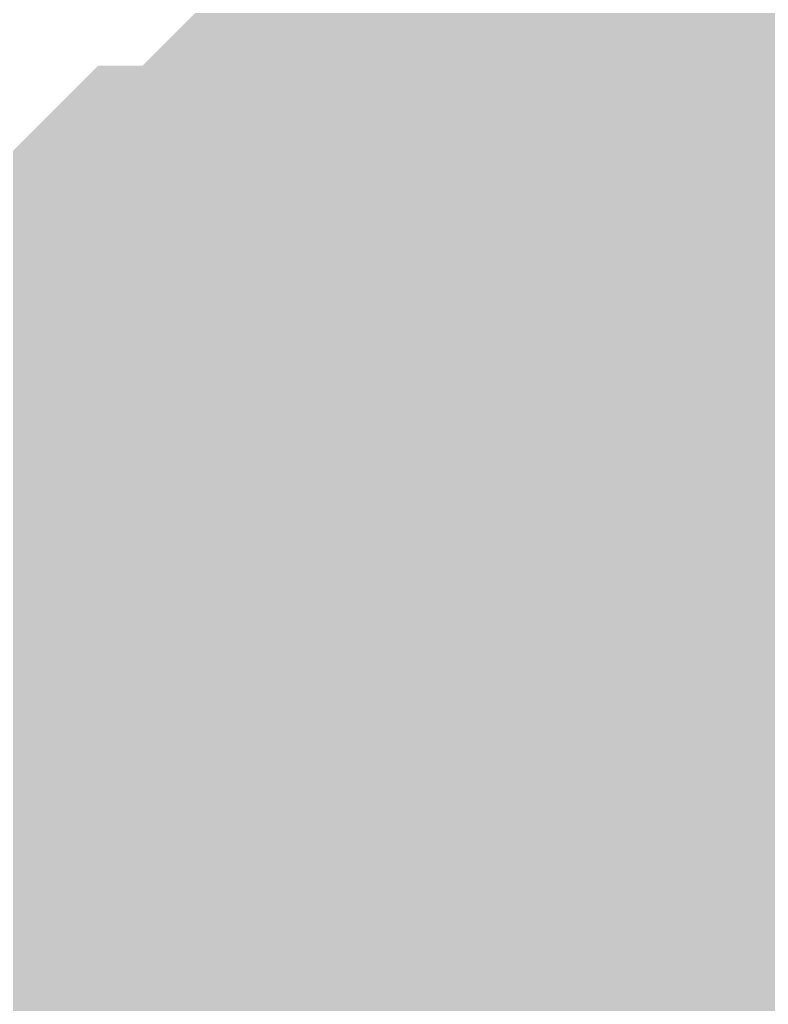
# Model space of a CAD drawing. Header units: inches. Extents: x 0 to 841, y 0 to 594.
# Drawn here: x 789.43 to 790.186, y 347.321 to 348.313 of the extents above; entities that cross this region are included whole.
import ezdxf

# ---------------------------------------------------------------- set-up
doc = ezdxf.new("R2010")
doc.units = ezdxf.units.IN
doc.layers.add('Sheet', color=255, linetype='Continuous')

msp = doc.modelspace()

# ---------------------------------------------------------------- linework, layer by layer
at = {"layer": 'Sheet'}
for points in [[(790.02077, 352.96824, 0.7493, 0.7493, 0), (790.02077, 347.4882, 0.7493, 0.7493, 0)], [(790.02077, 352.47414, 0.29972, 0.29972, 0), (790.02077, 347.4882, 0.29972, 0.29972, 0)], [(789.25721, 347.66788, 0.29972, 0.29972, 0), (789.30213, 347.7128, 0.29972, 0.29972, 0), (789.30213, 347.75771, 0.29972, 0.29972, 0), (789.30213, 347.75771, 0.29972, 0.29972, 0), (789.34704, 347.80263, 0.29972, 0.29972, 0), (789.34704, 347.84755, 0.29972, 0.29972, 0), (789.34704, 347.89247, 0.29972, 0.29972, 0), (789.39196, 347.89247, 0.29972, 0.29972, 0), (789.39196, 347.93739, 0.29972, 0.29972, 0), (789.43687, 347.98231, 0.29972, 0.29972, 0), (789.43687, 347.98231, 0.29972, 0.29972, 0), (789.48179, 348.02722, 0.29972, 0.29972, 0), (789.48179, 348.02722, 0.29972, 0.29972, 0), (789.5267, 348.07214, 0.29972, 0.29972, 0), (789.57162, 348.11706, 0.29972, 0.29972, 0), (789.57162, 348.11706, 0.29972, 0.29972, 0), (789.61653, 348.11706, 0.29972, 0.29972, 0), (789.66145, 348.16198, 0.29972, 0.29972, 0), (789.66145, 348.16198, 0.29972, 0.29972, 0), (789.70637, 348.2069, 0.29972, 0.29972, 0), (789.75128, 348.2069, 0.29972, 0.29972, 0), (789.7962, 348.2069, 0.29972, 0.29972, 0), (789.84111, 348.2069, 0.29972, 0.29972, 0), (789.84111, 348.25182, 0.29972, 0.29972, 0), (789.88603, 348.25182, 0.29972, 0.29972, 0), (789.93094, 348.25182, 0.29972, 0.29972, 0), (789.97586, 348.25182, 0.29972, 0.29972, 0), (790.02077, 348.25182, 0.29972, 0.29972, 0)], [(789.25721, 347.66788, 0.29972, 0.29972, 0), (789.30213, 347.7128, 0.29972, 0.29972, 0), (789.30213, 347.75771, 0.29972, 0.29972, 0), (789.30213, 347.75771, 0.29972, 0.29972, 0), (789.34704, 347.80263, 0.29972, 0.29972, 0), (789.34704, 347.84755, 0.29972, 0.29972, 0), (789.34704, 347.89247, 0.29972, 0.29972, 0), (789.39196, 347.89247, 0.29972, 0.29972, 0), (789.39196, 347.93739, 0.29972, 0.29972, 0), (789.43687, 347.98231, 0.29972, 0.29972, 0), (789.43687, 347.98231, 0.29972, 0.29972, 0), (789.48179, 348.02722, 0.29972, 0.29972, 0), (789.48179, 348.02722, 0.29972, 0.29972, 0), (789.5267, 348.07214, 0.29972, 0.29972, 0), (789.57162, 348.11706, 0.29972, 0.29972, 0), (789.57162, 348.11706, 0.29972, 0.29972, 0), (789.61653, 348.11706, 0.29972, 0.29972, 0), (789.66145, 348.16198, 0.29972, 0.29972, 0), (789.66145, 348.16198, 0.29972, 0.29972, 0), (789.70637, 348.2069, 0.29972, 0.29972, 0), (789.75128, 348.2069, 0.29972, 0.29972, 0), (789.7962, 348.2069, 0.29972, 0.29972, 0), (789.84111, 348.2069, 0.29972, 0.29972, 0), (789.84111, 348.25182, 0.29972, 0.29972, 0), (789.88603, 348.25182, 0.29972, 0.29972, 0), (789.93094, 348.25182, 0.29972, 0.29972, 0), (789.97586, 348.25182, 0.29972, 0.29972, 0), (790.02077, 348.25182, 0.29972, 0.29972, 0)], [(789.25721, 347.66788, 0.29972, 0.29972, 0), (789.30213, 347.7128, 0.29972, 0.29972, 0), (789.30213, 347.75771, 0.29972, 0.29972, 0), (789.30213, 347.75771, 0.29972, 0.29972, 0), (789.34704, 347.80263, 0.29972, 0.29972, 0), (789.34704, 347.84755, 0.29972, 0.29972, 0), (789.34704, 347.89247, 0.29972, 0.29972, 0), (789.39196, 347.89247, 0.29972, 0.29972, 0), (789.39196, 347.93739, 0.29972, 0.29972, 0), (789.43687, 347.98231, 0.29972, 0.29972, 0), (789.43687, 347.98231, 0.29972, 0.29972, 0), (789.48179, 348.02722, 0.29972, 0.29972, 0), (789.48179, 348.02722, 0.29972, 0.29972, 0), (789.5267, 348.07214, 0.29972, 0.29972, 0), (789.57162, 348.11706, 0.29972, 0.29972, 0), (789.57162, 348.11706, 0.29972, 0.29972, 0), (789.61653, 348.11706, 0.29972, 0.29972, 0), (789.66145, 348.16198, 0.29972, 0.29972, 0), (789.66145, 348.16198, 0.29972, 0.29972, 0), (789.70637, 348.2069, 0.29972, 0.29972, 0), (789.75128, 348.2069, 0.29972, 0.29972, 0), (789.7962, 348.2069, 0.29972, 0.29972, 0), (789.84111, 348.2069, 0.29972, 0.29972, 0), (789.84111, 348.25182, 0.29972, 0.29972, 0), (789.88603, 348.25182, 0.29972, 0.29972, 0), (789.93094, 348.25182, 0.29972, 0.29972, 0), (789.97586, 348.25182, 0.29972, 0.29972, 0), (790.02077, 348.25182, 0.29972, 0.29972, 0)], [(789.25721, 347.66788, 0.29972, 0.29972, 0), (789.30213, 347.7128, 0.29972, 0.29972, 0), (789.30213, 347.75771, 0.29972, 0.29972, 0), (789.30213, 347.75771, 0.29972, 0.29972, 0), (789.34704, 347.80263, 0.29972, 0.29972, 0), (789.34704, 347.84755, 0.29972, 0.29972, 0), (789.34704, 347.89247, 0.29972, 0.29972, 0), (789.39196, 347.89247, 0.29972, 0.29972, 0), (789.39196, 347.93739, 0.29972, 0.29972, 0), (789.43687, 347.98231, 0.29972, 0.29972, 0), (789.43687, 347.98231, 0.29972, 0.29972, 0), (789.48179, 348.02722, 0.29972, 0.29972, 0), (789.48179, 348.02722, 0.29972, 0.29972, 0), (789.5267, 348.07214, 0.29972, 0.29972, 0), (789.57162, 348.11706, 0.29972, 0.29972, 0), (789.57162, 348.11706, 0.29972, 0.29972, 0), (789.61653, 348.11706, 0.29972, 0.29972, 0), (789.66145, 348.16198, 0.29972, 0.29972, 0), (789.66145, 348.16198, 0.29972, 0.29972, 0), (789.70637, 348.2069, 0.29972, 0.29972, 0), (789.75128, 348.2069, 0.29972, 0.29972, 0), (789.7962, 348.2069, 0.29972, 0.29972, 0), (789.84111, 348.2069, 0.29972, 0.29972, 0), (789.84111, 348.25182, 0.29972, 0.29972, 0), (789.88603, 348.25182, 0.29972, 0.29972, 0), (789.93094, 348.25182, 0.29972, 0.29972, 0), (789.97586, 348.25182, 0.29972, 0.29972, 0), (790.02077, 348.25182, 0.29972, 0.29972, 0)], [(789.25721, 347.66788, 0.29972, 0.29972, 0), (789.30213, 347.7128, 0.29972, 0.29972, 0), (789.30213, 347.75771, 0.29972, 0.29972, 0), (789.30213, 347.75771, 0.29972, 0.29972, 0), (789.34704, 347.80263, 0.29972, 0.29972, 0), (789.34704, 347.84755, 0.29972, 0.29972, 0), (789.34704, 347.89247, 0.29972, 0.29972, 0), (789.39196, 347.89247, 0.29972, 0.29972, 0), (789.39196, 347.93739, 0.29972, 0.29972, 0), (789.43687, 347.98231, 0.29972, 0.29972, 0), (789.43687, 347.98231, 0.29972, 0.29972, 0), (789.48179, 348.02722, 0.29972, 0.29972, 0), (789.48179, 348.02722, 0.29972, 0.29972, 0), (789.5267, 348.07214, 0.29972, 0.29972, 0), (789.57162, 348.11706, 0.29972, 0.29972, 0), (789.57162, 348.11706, 0.29972, 0.29972, 0), (789.61653, 348.11706, 0.29972, 0.29972, 0), (789.66145, 348.16198, 0.29972, 0.29972, 0), (789.66145, 348.16198, 0.29972, 0.29972, 0), (789.70637, 348.2069, 0.29972, 0.29972, 0), (789.75128, 348.2069, 0.29972, 0.29972, 0), (789.7962, 348.2069, 0.29972, 0.29972, 0), (789.84111, 348.2069, 0.29972, 0.29972, 0), (789.84111, 348.25182, 0.29972, 0.29972, 0), (789.88603, 348.25182, 0.29972, 0.29972, 0), (789.93094, 348.25182, 0.29972, 0.29972, 0), (789.97586, 348.25182, 0.29972, 0.29972, 0), (790.02077, 348.25182, 0.29972, 0.29972, 0)], [(789.25721, 347.66788, 0.29972, 0.29972, 0), (789.30213, 347.7128, 0.29972, 0.29972, 0), (789.30213, 347.75771, 0.29972, 0.29972, 0), (789.30213, 347.75771, 0.29972, 0.29972, 0), (789.34704, 347.80263, 0.29972, 0.29972, 0), (789.34704, 347.84755, 0.29972, 0.29972, 0), (789.34704, 347.89247, 0.29972, 0.29972, 0), (789.39196, 347.89247, 0.29972, 0.29972, 0), (789.39196, 347.93739, 0.29972, 0.29972, 0), (789.43687, 347.98231, 0.29972, 0.29972, 0), (789.43687, 347.98231, 0.29972, 0.29972, 0), (789.48179, 348.02722, 0.29972, 0.29972, 0), (789.48179, 348.02722, 0.29972, 0.29972, 0), (789.5267, 348.07214, 0.29972, 0.29972, 0), (789.57162, 348.11706, 0.29972, 0.29972, 0), (789.57162, 348.11706, 0.29972, 0.29972, 0), (789.61653, 348.11706, 0.29972, 0.29972, 0), (789.66145, 348.16198, 0.29972, 0.29972, 0), (789.66145, 348.16198, 0.29972, 0.29972, 0), (789.70637, 348.2069, 0.29972, 0.29972, 0), (789.75128, 348.2069, 0.29972, 0.29972, 0), (789.7962, 348.2069, 0.29972, 0.29972, 0), (789.84111, 348.2069, 0.29972, 0.29972, 0), (789.84111, 348.25182, 0.29972, 0.29972, 0), (789.88603, 348.25182, 0.29972, 0.29972, 0), (789.93094, 348.25182, 0.29972, 0.29972, 0), (789.97586, 348.25182, 0.29972, 0.29972, 0), (790.02077, 348.25182, 0.29972, 0.29972, 0)], [(790.02077, 348.25182, 0.29972, 0.29972, 0), (790.02077, 348.25182, 0.29972, 0.29972, 0)], [(790.02077, 348.25182, 0.29972, 0.29972, 0), (790.06569, 348.25182, 0.29972, 0.29972, 0), (790.11061, 348.25182, 0.29972, 0.29972, 0), (790.11061, 348.25182, 0.29972, 0.29972, 0), (790.15552, 348.25182, 0.29972, 0.29972, 0), (790.20044, 348.2069, 0.29972, 0.29972, 0), (790.24535, 348.2069, 0.29972, 0.29972, 0), (790.29027, 348.2069, 0.29972, 0.29972, 0), (790.29027, 348.2069, 0.29972, 0.29972, 0), (790.33518, 348.16198, 0.29972, 0.29972, 0), (790.3801, 348.16198, 0.29972, 0.29972, 0)], [(790.02077, 348.25182, 0.29972, 0.29972, 0), (790.02077, 348.25182, 0.29972, 0.29972, 0)], [(790.02077, 348.25182, 0.29972, 0.29972, 0), (790.06569, 348.25182, 0.29972, 0.29972, 0), (790.11061, 348.25182, 0.29972, 0.29972, 0), (790.11061, 348.25182, 0.29972, 0.29972, 0), (790.15552, 348.25182, 0.29972, 0.29972, 0), (790.20044, 348.2069, 0.29972, 0.29972, 0), (790.24535, 348.2069, 0.29972, 0.29972, 0), (790.29027, 348.2069, 0.29972, 0.29972, 0), (790.29027, 348.2069, 0.29972, 0.29972, 0), (790.33518, 348.16198, 0.29972, 0.29972, 0), (790.3801, 348.16198, 0.29972, 0.29972, 0)], [(790.02077, 348.25182, 0.29972, 0.29972, 0), (790.02077, 348.25182, 0.29972, 0.29972, 0)], [(790.02077, 348.25182, 0.29972, 0.29972, 0), (790.06569, 348.25182, 0.29972, 0.29972, 0), (790.11061, 348.25182, 0.29972, 0.29972, 0), (790.11061, 348.25182, 0.29972, 0.29972, 0), (790.15552, 348.25182, 0.29972, 0.29972, 0), (790.20044, 348.2069, 0.29972, 0.29972, 0), (790.24535, 348.2069, 0.29972, 0.29972, 0), (790.29027, 348.2069, 0.29972, 0.29972, 0), (790.29027, 348.2069, 0.29972, 0.29972, 0), (790.33518, 348.16198, 0.29972, 0.29972, 0), (790.3801, 348.16198, 0.29972, 0.29972, 0)], [(790.02077, 348.25182, 0.29972, 0.29972, 0), (790.02077, 348.25182, 0.29972, 0.29972, 0)], [(790.02077, 348.25182, 0.29972, 0.29972, 0), (790.06569, 348.25182, 0.29972, 0.29972, 0), (790.11061, 348.25182, 0.29972, 0.29972, 0), (790.11061, 348.25182, 0.29972, 0.29972, 0), (790.15552, 348.25182, 0.29972, 0.29972, 0), (790.20044, 348.2069, 0.29972, 0.29972, 0), (790.24535, 348.2069, 0.29972, 0.29972, 0), (790.29027, 348.2069, 0.29972, 0.29972, 0), (790.29027, 348.2069, 0.29972, 0.29972, 0), (790.33518, 348.16198, 0.29972, 0.29972, 0), (790.3801, 348.16198, 0.29972, 0.29972, 0)], [(790.02077, 348.25182, 0.29972, 0.29972, 0), (790.02077, 348.25182, 0.29972, 0.29972, 0)], [(790.02077, 348.25182, 0.29972, 0.29972, 0), (790.06569, 348.25182, 0.29972, 0.29972, 0), (790.11061, 348.25182, 0.29972, 0.29972, 0), (790.11061, 348.25182, 0.29972, 0.29972, 0), (790.15552, 348.25182, 0.29972, 0.29972, 0), (790.20044, 348.2069, 0.29972, 0.29972, 0), (790.24535, 348.2069, 0.29972, 0.29972, 0), (790.29027, 348.2069, 0.29972, 0.29972, 0), (790.29027, 348.2069, 0.29972, 0.29972, 0), (790.33518, 348.16198, 0.29972, 0.29972, 0), (790.3801, 348.16198, 0.29972, 0.29972, 0)], [(790.02077, 348.25182, 0.29972, 0.29972, 0), (790.02077, 348.25182, 0.29972, 0.29972, 0)], [(790.02077, 348.25182, 0.29972, 0.29972, 0), (790.06569, 348.25182, 0.29972, 0.29972, 0), (790.11061, 348.25182, 0.29972, 0.29972, 0), (790.11061, 348.25182, 0.29972, 0.29972, 0), (790.15552, 348.25182, 0.29972, 0.29972, 0), (790.20044, 348.2069, 0.29972, 0.29972, 0), (790.24535, 348.2069, 0.29972, 0.29972, 0), (790.29027, 348.2069, 0.29972, 0.29972, 0), (790.29027, 348.2069, 0.29972, 0.29972, 0), (790.33518, 348.16198, 0.29972, 0.29972, 0), (790.3801, 348.16198, 0.29972, 0.29972, 0)], [(789.34704, 347.89247, 0.09906, 0.09906, 0), (789.39196, 347.89247, 0.09906, 0.09906, 0), (789.39196, 347.93739, 0.09906, 0.09906, 0), (789.43687, 347.98231, 0.09906, 0.09906, 0), (789.43687, 347.98231, 0.09906, 0.09906, 0), (789.48179, 348.02722, 0.09906, 0.09906, 0), (789.48179, 348.02722, 0.09906, 0.09906, 0), (789.5267, 348.07214, 0.09906, 0.09906, 0), (789.57162, 348.11706, 0.09906, 0.09906, 0), (789.57162, 348.11706, 0.09906, 0.09906, 0), (789.61653, 348.11706, 0.09906, 0.09906, 0), (789.66145, 348.16198, 0.09906, 0.09906, 0), (789.66145, 348.16198, 0.09906, 0.09906, 0), (789.70637, 348.2069, 0.09906, 0.09906, 0), (789.75128, 348.2069, 0.09906, 0.09906, 0), (789.7962, 348.2069, 0.09906, 0.09906, 0), (789.84111, 348.2069, 0.09906, 0.09906, 0), (789.84111, 348.25182, 0.09906, 0.09906, 0), (789.88603, 348.25182, 0.09906, 0.09906, 0), (789.93094, 348.25182, 0.09906, 0.09906, 0), (789.97586, 348.25182, 0.09906, 0.09906, 0), (790.02077, 348.25182, 0.09906, 0.09906, 0)], [(789.34704, 347.89247, 0.09906, 0.09906, 0), (789.39196, 347.89247, 0.09906, 0.09906, 0), (789.39196, 347.93739, 0.09906, 0.09906, 0), (789.43687, 347.98231, 0.09906, 0.09906, 0), (789.43687, 347.98231, 0.09906, 0.09906, 0), (789.48179, 348.02722, 0.09906, 0.09906, 0), (789.48179, 348.02722, 0.09906, 0.09906, 0), (789.5267, 348.07214, 0.09906, 0.09906, 0), (789.57162, 348.11706, 0.09906, 0.09906, 0), (789.57162, 348.11706, 0.09906, 0.09906, 0), (789.61653, 348.11706, 0.09906, 0.09906, 0), (789.66145, 348.16198, 0.09906, 0.09906, 0), (789.66145, 348.16198, 0.09906, 0.09906, 0), (789.70637, 348.2069, 0.09906, 0.09906, 0), (789.75128, 348.2069, 0.09906, 0.09906, 0), (789.7962, 348.2069, 0.09906, 0.09906, 0), (789.84111, 348.2069, 0.09906, 0.09906, 0), (789.84111, 348.25182, 0.09906, 0.09906, 0), (789.88603, 348.25182, 0.09906, 0.09906, 0), (789.93094, 348.25182, 0.09906, 0.09906, 0), (789.97586, 348.25182, 0.09906, 0.09906, 0), (790.02077, 348.25182, 0.09906, 0.09906, 0)], [(789.34704, 347.89247, 0.09906, 0.09906, 0), (789.39196, 347.89247, 0.09906, 0.09906, 0), (789.39196, 347.93739, 0.09906, 0.09906, 0), (789.43687, 347.98231, 0.09906, 0.09906, 0), (789.43687, 347.98231, 0.09906, 0.09906, 0), (789.48179, 348.02722, 0.09906, 0.09906, 0), (789.48179, 348.02722, 0.09906, 0.09906, 0), (789.5267, 348.07214, 0.09906, 0.09906, 0), (789.57162, 348.11706, 0.09906, 0.09906, 0), (789.57162, 348.11706, 0.09906, 0.09906, 0), (789.61653, 348.11706, 0.09906, 0.09906, 0), (789.66145, 348.16198, 0.09906, 0.09906, 0), (789.66145, 348.16198, 0.09906, 0.09906, 0), (789.70637, 348.2069, 0.09906, 0.09906, 0), (789.75128, 348.2069, 0.09906, 0.09906, 0), (789.7962, 348.2069, 0.09906, 0.09906, 0), (789.84111, 348.2069, 0.09906, 0.09906, 0), (789.84111, 348.25182, 0.09906, 0.09906, 0), (789.88603, 348.25182, 0.09906, 0.09906, 0), (789.93094, 348.25182, 0.09906, 0.09906, 0), (789.97586, 348.25182, 0.09906, 0.09906, 0), (790.02077, 348.25182, 0.09906, 0.09906, 0)], [(789.34704, 347.89247, 0.09906, 0.09906, 0), (789.39196, 347.89247, 0.09906, 0.09906, 0), (789.39196, 347.93739, 0.09906, 0.09906, 0), (789.43687, 347.98231, 0.09906, 0.09906, 0), (789.43687, 347.98231, 0.09906, 0.09906, 0), (789.48179, 348.02722, 0.09906, 0.09906, 0), (789.48179, 348.02722, 0.09906, 0.09906, 0), (789.5267, 348.07214, 0.09906, 0.09906, 0), (789.57162, 348.11706, 0.09906, 0.09906, 0), (789.57162, 348.11706, 0.09906, 0.09906, 0), (789.61653, 348.11706, 0.09906, 0.09906, 0), (789.66145, 348.16198, 0.09906, 0.09906, 0), (789.66145, 348.16198, 0.09906, 0.09906, 0), (789.70637, 348.2069, 0.09906, 0.09906, 0), (789.75128, 348.2069, 0.09906, 0.09906, 0), (789.7962, 348.2069, 0.09906, 0.09906, 0), (789.84111, 348.2069, 0.09906, 0.09906, 0), (789.84111, 348.25182, 0.09906, 0.09906, 0), (789.88603, 348.25182, 0.09906, 0.09906, 0), (789.93094, 348.25182, 0.09906, 0.09906, 0), (789.97586, 348.25182, 0.09906, 0.09906, 0), (790.02077, 348.25182, 0.09906, 0.09906, 0)], [(789.34704, 347.89247, 0.09906, 0.09906, 0), (789.39196, 347.89247, 0.09906, 0.09906, 0), (789.39196, 347.93739, 0.09906, 0.09906, 0), (789.43687, 347.98231, 0.09906, 0.09906, 0), (789.43687, 347.98231, 0.09906, 0.09906, 0), (789.48179, 348.02722, 0.09906, 0.09906, 0), (789.48179, 348.02722, 0.09906, 0.09906, 0), (789.5267, 348.07214, 0.09906, 0.09906, 0), (789.57162, 348.11706, 0.09906, 0.09906, 0), (789.57162, 348.11706, 0.09906, 0.09906, 0), (789.61653, 348.11706, 0.09906, 0.09906, 0), (789.66145, 348.16198, 0.09906, 0.09906, 0), (789.66145, 348.16198, 0.09906, 0.09906, 0), (789.70637, 348.2069, 0.09906, 0.09906, 0), (789.75128, 348.2069, 0.09906, 0.09906, 0), (789.7962, 348.2069, 0.09906, 0.09906, 0), (789.84111, 348.2069, 0.09906, 0.09906, 0), (789.84111, 348.25182, 0.09906, 0.09906, 0), (789.88603, 348.25182, 0.09906, 0.09906, 0), (789.93094, 348.25182, 0.09906, 0.09906, 0), (789.97586, 348.25182, 0.09906, 0.09906, 0), (790.02077, 348.25182, 0.09906, 0.09906, 0)], [(789.34704, 347.89247, 0.09906, 0.09906, 0), (789.39196, 347.89247, 0.09906, 0.09906, 0), (789.39196, 347.93739, 0.09906, 0.09906, 0), (789.43687, 347.98231, 0.09906, 0.09906, 0), (789.43687, 347.98231, 0.09906, 0.09906, 0), (789.48179, 348.02722, 0.09906, 0.09906, 0), (789.48179, 348.02722, 0.09906, 0.09906, 0), (789.5267, 348.07214, 0.09906, 0.09906, 0), (789.57162, 348.11706, 0.09906, 0.09906, 0), (789.57162, 348.11706, 0.09906, 0.09906, 0), (789.61653, 348.11706, 0.09906, 0.09906, 0), (789.66145, 348.16198, 0.09906, 0.09906, 0), (789.66145, 348.16198, 0.09906, 0.09906, 0), (789.70637, 348.2069, 0.09906, 0.09906, 0), (789.75128, 348.2069, 0.09906, 0.09906, 0), (789.7962, 348.2069, 0.09906, 0.09906, 0), (789.84111, 348.2069, 0.09906, 0.09906, 0), (789.84111, 348.25182, 0.09906, 0.09906, 0), (789.88603, 348.25182, 0.09906, 0.09906, 0), (789.93094, 348.25182, 0.09906, 0.09906, 0), (789.97586, 348.25182, 0.09906, 0.09906, 0), (790.02077, 348.25182, 0.09906, 0.09906, 0)], [(790.02077, 348.25182, 0.09906, 0.09906, 0), (790.02077, 348.25182, 0.09906, 0.09906, 0)], [(790.02077, 348.25182, 0.09906, 0.09906, 0), (790.06569, 348.25182, 0.09906, 0.09906, 0), (790.11061, 348.25182, 0.09906, 0.09906, 0), (790.11061, 348.25182, 0.09906, 0.09906, 0), (790.15552, 348.25182, 0.09906, 0.09906, 0), (790.20044, 348.2069, 0.09906, 0.09906, 0), (790.24535, 348.2069, 0.09906, 0.09906, 0)], [(790.02077, 348.25182, 0.09906, 0.09906, 0), (790.02077, 348.25182, 0.09906, 0.09906, 0)], [(790.02077, 348.25182, 0.09906, 0.09906, 0), (790.06569, 348.25182, 0.09906, 0.09906, 0), (790.11061, 348.25182, 0.09906, 0.09906, 0), (790.11061, 348.25182, 0.09906, 0.09906, 0), (790.15552, 348.25182, 0.09906, 0.09906, 0), (790.20044, 348.2069, 0.09906, 0.09906, 0), (790.24535, 348.2069, 0.09906, 0.09906, 0)], [(790.02077, 348.25182, 0.09906, 0.09906, 0), (790.02077, 348.25182, 0.09906, 0.09906, 0)], [(790.02077, 348.25182, 0.09906, 0.09906, 0), (790.06569, 348.25182, 0.09906, 0.09906, 0), (790.11061, 348.25182, 0.09906, 0.09906, 0), (790.11061, 348.25182, 0.09906, 0.09906, 0), (790.15552, 348.25182, 0.09906, 0.09906, 0), (790.20044, 348.2069, 0.09906, 0.09906, 0), (790.24535, 348.2069, 0.09906, 0.09906, 0)], [(790.02077, 348.25182, 0.09906, 0.09906, 0), (790.02077, 348.25182, 0.09906, 0.09906, 0)], [(790.02077, 348.25182, 0.09906, 0.09906, 0), (790.06569, 348.25182, 0.09906, 0.09906, 0), (790.11061, 348.25182, 0.09906, 0.09906, 0), (790.11061, 348.25182, 0.09906, 0.09906, 0), (790.15552, 348.25182, 0.09906, 0.09906, 0), (790.20044, 348.2069, 0.09906, 0.09906, 0), (790.24535, 348.2069, 0.09906, 0.09906, 0)], [(790.02077, 348.25182, 0.09906, 0.09906, 0), (790.02077, 348.25182, 0.09906, 0.09906, 0)], [(790.02077, 348.25182, 0.09906, 0.09906, 0), (790.06569, 348.25182, 0.09906, 0.09906, 0), (790.11061, 348.25182, 0.09906, 0.09906, 0), (790.11061, 348.25182, 0.09906, 0.09906, 0), (790.15552, 348.25182, 0.09906, 0.09906, 0), (790.20044, 348.2069, 0.09906, 0.09906, 0), (790.24535, 348.2069, 0.09906, 0.09906, 0)], [(790.02077, 348.25182, 0.09906, 0.09906, 0), (790.02077, 348.25182, 0.09906, 0.09906, 0)], [(790.02077, 348.25182, 0.09906, 0.09906, 0), (790.06569, 348.25182, 0.09906, 0.09906, 0), (790.11061, 348.25182, 0.09906, 0.09906, 0), (790.11061, 348.25182, 0.09906, 0.09906, 0), (790.15552, 348.25182, 0.09906, 0.09906, 0), (790.20044, 348.2069, 0.09906, 0.09906, 0), (790.24535, 348.2069, 0.09906, 0.09906, 0)], [(789.48179, 347.4882, 0.29972, 0.29972, 0), (789.48179, 347.53312, 0.29972, 0.29972, 0), (789.48179, 347.53312, 0.29972, 0.29972, 0), (789.48179, 347.57804, 0.29972, 0.29972, 0), (789.48179, 347.57804, 0.29972, 0.29972, 0), (789.48179, 347.62296, 0.29972, 0.29972, 0), (789.5267, 347.62296, 0.29972, 0.29972, 0), (789.5267, 347.66788, 0.29972, 0.29972, 0), (789.5267, 347.66788, 0.29972, 0.29972, 0), (789.5267, 347.7128, 0.29972, 0.29972, 0), (789.5267, 347.7128, 0.29972, 0.29972, 0), (789.57162, 347.75771, 0.29972, 0.29972, 0), (789.57162, 347.75771, 0.29972, 0.29972, 0), (789.57162, 347.80263, 0.29972, 0.29972, 0), (789.61653, 347.80263, 0.29972, 0.29972, 0), (789.61653, 347.80263, 0.29972, 0.29972, 0), (789.61653, 347.84755, 0.29972, 0.29972, 0), (789.66145, 347.84755, 0.29972, 0.29972, 0), (789.66145, 347.84755, 0.29972, 0.29972, 0), (789.70637, 347.89247, 0.29972, 0.29972, 0), (789.70637, 347.89247, 0.29972, 0.29972, 0), (789.75128, 347.89247, 0.29972, 0.29972, 0), (789.75128, 347.93739, 0.29972, 0.29972, 0), (789.7962, 347.93739, 0.29972, 0.29972, 0), (789.7962, 347.93739, 0.29972, 0.29972, 0), (789.84111, 347.93739, 0.29972, 0.29972, 0), (789.84111, 347.93739, 0.29972, 0.29972, 0), (789.88603, 347.98231, 0.29972, 0.29972, 0), (789.88603, 347.98231, 0.29972, 0.29972, 0), (789.93094, 347.98231, 0.29972, 0.29972, 0), (789.97586, 347.98231, 0.29972, 0.29972, 0), (789.97586, 347.98231, 0.29972, 0.29972, 0), (790.02077, 347.98231, 0.29972, 0.29972, 0)], [(789.48179, 347.4882, 0.29972, 0.29972, 0), (789.48179, 347.53312, 0.29972, 0.29972, 0), (789.48179, 347.53312, 0.29972, 0.29972, 0), (789.48179, 347.57804, 0.29972, 0.29972, 0), (789.48179, 347.57804, 0.29972, 0.29972, 0), (789.48179, 347.62296, 0.29972, 0.29972, 0), (789.5267, 347.62296, 0.29972, 0.29972, 0), (789.5267, 347.66788, 0.29972, 0.29972, 0), (789.5267, 347.66788, 0.29972, 0.29972, 0), (789.5267, 347.7128, 0.29972, 0.29972, 0), (789.5267, 347.7128, 0.29972, 0.29972, 0), (789.57162, 347.75771, 0.29972, 0.29972, 0), (789.57162, 347.75771, 0.29972, 0.29972, 0), (789.57162, 347.80263, 0.29972, 0.29972, 0), (789.61653, 347.80263, 0.29972, 0.29972, 0), (789.61653, 347.80263, 0.29972, 0.29972, 0), (789.61653, 347.84755, 0.29972, 0.29972, 0), (789.66145, 347.84755, 0.29972, 0.29972, 0), (789.66145, 347.84755, 0.29972, 0.29972, 0), (789.70637, 347.89247, 0.29972, 0.29972, 0), (789.70637, 347.89247, 0.29972, 0.29972, 0), (789.75128, 347.89247, 0.29972, 0.29972, 0), (789.75128, 347.93739, 0.29972, 0.29972, 0), (789.7962, 347.93739, 0.29972, 0.29972, 0), (789.7962, 347.93739, 0.29972, 0.29972, 0), (789.84111, 347.93739, 0.29972, 0.29972, 0), (789.84111, 347.93739, 0.29972, 0.29972, 0), (789.88603, 347.98231, 0.29972, 0.29972, 0), (789.88603, 347.98231, 0.29972, 0.29972, 0), (789.93094, 347.98231, 0.29972, 0.29972, 0), (789.97586, 347.98231, 0.29972, 0.29972, 0), (789.97586, 347.98231, 0.29972, 0.29972, 0), (790.02077, 347.98231, 0.29972, 0.29972, 0)], [(789.48179, 347.4882, 0.29972, 0.29972, 0), (789.48179, 347.53312, 0.29972, 0.29972, 0), (789.48179, 347.53312, 0.29972, 0.29972, 0), (789.48179, 347.57804, 0.29972, 0.29972, 0), (789.48179, 347.57804, 0.29972, 0.29972, 0), (789.48179, 347.62296, 0.29972, 0.29972, 0), (789.5267, 347.62296, 0.29972, 0.29972, 0), (789.5267, 347.66788, 0.29972, 0.29972, 0), (789.5267, 347.66788, 0.29972, 0.29972, 0), (789.5267, 347.7128, 0.29972, 0.29972, 0), (789.5267, 347.7128, 0.29972, 0.29972, 0), (789.57162, 347.75771, 0.29972, 0.29972, 0), (789.57162, 347.75771, 0.29972, 0.29972, 0), (789.57162, 347.80263, 0.29972, 0.29972, 0), (789.61653, 347.80263, 0.29972, 0.29972, 0), (789.61653, 347.80263, 0.29972, 0.29972, 0), (789.61653, 347.84755, 0.29972, 0.29972, 0), (789.66145, 347.84755, 0.29972, 0.29972, 0), (789.66145, 347.84755, 0.29972, 0.29972, 0), (789.70637, 347.89247, 0.29972, 0.29972, 0), (789.70637, 347.89247, 0.29972, 0.29972, 0), (789.75128, 347.89247, 0.29972, 0.29972, 0), (789.75128, 347.93739, 0.29972, 0.29972, 0), (789.7962, 347.93739, 0.29972, 0.29972, 0), (789.7962, 347.93739, 0.29972, 0.29972, 0), (789.84111, 347.93739, 0.29972, 0.29972, 0), (789.84111, 347.93739, 0.29972, 0.29972, 0), (789.88603, 347.98231, 0.29972, 0.29972, 0), (789.88603, 347.98231, 0.29972, 0.29972, 0), (789.93094, 347.98231, 0.29972, 0.29972, 0), (789.97586, 347.98231, 0.29972, 0.29972, 0), (789.97586, 347.98231, 0.29972, 0.29972, 0), (790.02077, 347.98231, 0.29972, 0.29972, 0)], [(789.48179, 347.4882, 0.29972, 0.29972, 0), (789.48179, 347.53312, 0.29972, 0.29972, 0), (789.48179, 347.53312, 0.29972, 0.29972, 0), (789.48179, 347.57804, 0.29972, 0.29972, 0), (789.48179, 347.57804, 0.29972, 0.29972, 0), (789.48179, 347.62296, 0.29972, 0.29972, 0), (789.5267, 347.62296, 0.29972, 0.29972, 0), (789.5267, 347.66788, 0.29972, 0.29972, 0), (789.5267, 347.66788, 0.29972, 0.29972, 0), (789.5267, 347.7128, 0.29972, 0.29972, 0), (789.5267, 347.7128, 0.29972, 0.29972, 0), (789.57162, 347.75771, 0.29972, 0.29972, 0), (789.57162, 347.75771, 0.29972, 0.29972, 0), (789.57162, 347.80263, 0.29972, 0.29972, 0), (789.61653, 347.80263, 0.29972, 0.29972, 0), (789.61653, 347.80263, 0.29972, 0.29972, 0), (789.61653, 347.84755, 0.29972, 0.29972, 0), (789.66145, 347.84755, 0.29972, 0.29972, 0), (789.66145, 347.84755, 0.29972, 0.29972, 0), (789.70637, 347.89247, 0.29972, 0.29972, 0), (789.70637, 347.89247, 0.29972, 0.29972, 0), (789.75128, 347.89247, 0.29972, 0.29972, 0), (789.75128, 347.93739, 0.29972, 0.29972, 0), (789.7962, 347.93739, 0.29972, 0.29972, 0), (789.7962, 347.93739, 0.29972, 0.29972, 0), (789.84111, 347.93739, 0.29972, 0.29972, 0), (789.84111, 347.93739, 0.29972, 0.29972, 0), (789.88603, 347.98231, 0.29972, 0.29972, 0), (789.88603, 347.98231, 0.29972, 0.29972, 0), (789.93094, 347.98231, 0.29972, 0.29972, 0), (789.97586, 347.98231, 0.29972, 0.29972, 0), (789.97586, 347.98231, 0.29972, 0.29972, 0), (790.02077, 347.98231, 0.29972, 0.29972, 0)], [(790.02077, 347.98231, 0.29972, 0.29972, 0), (790.02077, 347.98231, 0.29972, 0.29972, 0)], [(790.02077, 347.98231, 0.29972, 0.29972, 0), (790.06569, 347.98231, 0.29972, 0.29972, 0), (790.06569, 347.98231, 0.29972, 0.29972, 0), (790.11061, 347.98231, 0.29972, 0.29972, 0), (790.11061, 347.98231, 0.29972, 0.29972, 0), (790.15552, 347.98231, 0.29972, 0.29972, 0), (790.15552, 347.93739, 0.29972, 0.29972, 0), (790.20044, 347.93739, 0.29972, 0.29972, 0), (790.20044, 347.93739, 0.29972, 0.29972, 0), (790.24535, 347.93739, 0.29972, 0.29972, 0), (790.24535, 347.93739, 0.29972, 0.29972, 0), (790.29027, 347.89247, 0.29972, 0.29972, 0), (790.29027, 347.89247, 0.29972, 0.29972, 0), (790.33518, 347.89247, 0.29972, 0.29972, 0), (790.33518, 347.84755, 0.29972, 0.29972, 0), (790.33518, 347.84755, 0.29972, 0.29972, 0), (790.3801, 347.84755, 0.29972, 0.29972, 0)], [(790.02077, 347.98231, 0.29972, 0.29972, 0), (790.02077, 347.98231, 0.29972, 0.29972, 0)], [(790.02077, 347.98231, 0.29972, 0.29972, 0), (790.06569, 347.98231, 0.29972, 0.29972, 0), (790.06569, 347.98231, 0.29972, 0.29972, 0), (790.11061, 347.98231, 0.29972, 0.29972, 0), (790.11061, 347.98231, 0.29972, 0.29972, 0), (790.15552, 347.98231, 0.29972, 0.29972, 0), (790.15552, 347.93739, 0.29972, 0.29972, 0), (790.20044, 347.93739, 0.29972, 0.29972, 0), (790.20044, 347.93739, 0.29972, 0.29972, 0), (790.24535, 347.93739, 0.29972, 0.29972, 0), (790.24535, 347.93739, 0.29972, 0.29972, 0), (790.29027, 347.89247, 0.29972, 0.29972, 0), (790.29027, 347.89247, 0.29972, 0.29972, 0), (790.33518, 347.89247, 0.29972, 0.29972, 0), (790.33518, 347.84755, 0.29972, 0.29972, 0), (790.33518, 347.84755, 0.29972, 0.29972, 0), (790.3801, 347.84755, 0.29972, 0.29972, 0)], [(790.02077, 347.98231, 0.29972, 0.29972, 0), (790.02077, 347.98231, 0.29972, 0.29972, 0)], [(790.02077, 347.98231, 0.29972, 0.29972, 0), (790.06569, 347.98231, 0.29972, 0.29972, 0), (790.06569, 347.98231, 0.29972, 0.29972, 0), (790.11061, 347.98231, 0.29972, 0.29972, 0), (790.11061, 347.98231, 0.29972, 0.29972, 0), (790.15552, 347.98231, 0.29972, 0.29972, 0), (790.15552, 347.93739, 0.29972, 0.29972, 0), (790.20044, 347.93739, 0.29972, 0.29972, 0), (790.20044, 347.93739, 0.29972, 0.29972, 0), (790.24535, 347.93739, 0.29972, 0.29972, 0), (790.24535, 347.93739, 0.29972, 0.29972, 0), (790.29027, 347.89247, 0.29972, 0.29972, 0), (790.29027, 347.89247, 0.29972, 0.29972, 0), (790.33518, 347.89247, 0.29972, 0.29972, 0), (790.33518, 347.84755, 0.29972, 0.29972, 0), (790.33518, 347.84755, 0.29972, 0.29972, 0), (790.3801, 347.84755, 0.29972, 0.29972, 0)], [(790.02077, 347.98231, 0.29972, 0.29972, 0), (790.02077, 347.98231, 0.29972, 0.29972, 0)], [(790.02077, 347.98231, 0.29972, 0.29972, 0), (790.06569, 347.98231, 0.29972, 0.29972, 0), (790.06569, 347.98231, 0.29972, 0.29972, 0), (790.11061, 347.98231, 0.29972, 0.29972, 0), (790.11061, 347.98231, 0.29972, 0.29972, 0), (790.15552, 347.98231, 0.29972, 0.29972, 0), (790.15552, 347.93739, 0.29972, 0.29972, 0), (790.20044, 347.93739, 0.29972, 0.29972, 0), (790.20044, 347.93739, 0.29972, 0.29972, 0), (790.24535, 347.93739, 0.29972, 0.29972, 0), (790.24535, 347.93739, 0.29972, 0.29972, 0), (790.29027, 347.89247, 0.29972, 0.29972, 0), (790.29027, 347.89247, 0.29972, 0.29972, 0), (790.33518, 347.89247, 0.29972, 0.29972, 0), (790.33518, 347.84755, 0.29972, 0.29972, 0), (790.33518, 347.84755, 0.29972, 0.29972, 0), (790.3801, 347.84755, 0.29972, 0.29972, 0)], [(789.48179, 347.4882, 0.09906, 0.09906, 0), (789.48179, 347.53312, 0.09906, 0.09906, 0), (789.48179, 347.53312, 0.09906, 0.09906, 0), (789.48179, 347.57804, 0.09906, 0.09906, 0), (789.48179, 347.57804, 0.09906, 0.09906, 0), (789.48179, 347.62296, 0.09906, 0.09906, 0), (789.5267, 347.62296, 0.09906, 0.09906, 0), (789.5267, 347.66788, 0.09906, 0.09906, 0), (789.5267, 347.66788, 0.09906, 0.09906, 0), (789.5267, 347.7128, 0.09906, 0.09906, 0), (789.5267, 347.7128, 0.09906, 0.09906, 0), (789.57162, 347.75771, 0.09906, 0.09906, 0), (789.57162, 347.75771, 0.09906, 0.09906, 0), (789.57162, 347.80263, 0.09906, 0.09906, 0), (789.61653, 347.80263, 0.09906, 0.09906, 0), (789.61653, 347.80263, 0.09906, 0.09906, 0), (789.61653, 347.84755, 0.09906, 0.09906, 0), (789.66145, 347.84755, 0.09906, 0.09906, 0), (789.66145, 347.84755, 0.09906, 0.09906, 0), (789.70637, 347.89247, 0.09906, 0.09906, 0), (789.70637, 347.89247, 0.09906, 0.09906, 0), (789.75128, 347.89247, 0.09906, 0.09906, 0), (789.75128, 347.93739, 0.09906, 0.09906, 0), (789.7962, 347.93739, 0.09906, 0.09906, 0), (789.7962, 347.93739, 0.09906, 0.09906, 0), (789.84111, 347.93739, 0.09906, 0.09906, 0), (789.84111, 347.93739, 0.09906, 0.09906, 0), (789.88603, 347.98231, 0.09906, 0.09906, 0), (789.88603, 347.98231, 0.09906, 0.09906, 0), (789.93094, 347.98231, 0.09906, 0.09906, 0), (789.97586, 347.98231, 0.09906, 0.09906, 0), (789.97586, 347.98231, 0.09906, 0.09906, 0), (790.02077, 347.98231, 0.09906, 0.09906, 0)], [(789.48179, 347.4882, 0.09906, 0.09906, 0), (789.48179, 347.53312, 0.09906, 0.09906, 0), (789.48179, 347.53312, 0.09906, 0.09906, 0), (789.48179, 347.57804, 0.09906, 0.09906, 0), (789.48179, 347.57804, 0.09906, 0.09906, 0), (789.48179, 347.62296, 0.09906, 0.09906, 0), (789.5267, 347.62296, 0.09906, 0.09906, 0), (789.5267, 347.66788, 0.09906, 0.09906, 0), (789.5267, 347.66788, 0.09906, 0.09906, 0), (789.5267, 347.7128, 0.09906, 0.09906, 0), (789.5267, 347.7128, 0.09906, 0.09906, 0), (789.57162, 347.75771, 0.09906, 0.09906, 0), (789.57162, 347.75771, 0.09906, 0.09906, 0), (789.57162, 347.80263, 0.09906, 0.09906, 0), (789.61653, 347.80263, 0.09906, 0.09906, 0), (789.61653, 347.80263, 0.09906, 0.09906, 0), (789.61653, 347.84755, 0.09906, 0.09906, 0), (789.66145, 347.84755, 0.09906, 0.09906, 0), (789.66145, 347.84755, 0.09906, 0.09906, 0), (789.70637, 347.89247, 0.09906, 0.09906, 0), (789.70637, 347.89247, 0.09906, 0.09906, 0), (789.75128, 347.89247, 0.09906, 0.09906, 0), (789.75128, 347.93739, 0.09906, 0.09906, 0), (789.7962, 347.93739, 0.09906, 0.09906, 0), (789.7962, 347.93739, 0.09906, 0.09906, 0), (789.84111, 347.93739, 0.09906, 0.09906, 0), (789.84111, 347.93739, 0.09906, 0.09906, 0), (789.88603, 347.98231, 0.09906, 0.09906, 0), (789.88603, 347.98231, 0.09906, 0.09906, 0), (789.93094, 347.98231, 0.09906, 0.09906, 0), (789.97586, 347.98231, 0.09906, 0.09906, 0), (789.97586, 347.98231, 0.09906, 0.09906, 0), (790.02077, 347.98231, 0.09906, 0.09906, 0)], [(789.48179, 347.4882, 0.09906, 0.09906, 0), (789.48179, 347.53312, 0.09906, 0.09906, 0), (789.48179, 347.53312, 0.09906, 0.09906, 0), (789.48179, 347.57804, 0.09906, 0.09906, 0), (789.48179, 347.57804, 0.09906, 0.09906, 0), (789.48179, 347.62296, 0.09906, 0.09906, 0), (789.5267, 347.62296, 0.09906, 0.09906, 0), (789.5267, 347.66788, 0.09906, 0.09906, 0), (789.5267, 347.66788, 0.09906, 0.09906, 0), (789.5267, 347.7128, 0.09906, 0.09906, 0), (789.5267, 347.7128, 0.09906, 0.09906, 0), (789.57162, 347.75771, 0.09906, 0.09906, 0), (789.57162, 347.75771, 0.09906, 0.09906, 0), (789.57162, 347.80263, 0.09906, 0.09906, 0), (789.61653, 347.80263, 0.09906, 0.09906, 0), (789.61653, 347.80263, 0.09906, 0.09906, 0), (789.61653, 347.84755, 0.09906, 0.09906, 0), (789.66145, 347.84755, 0.09906, 0.09906, 0), (789.66145, 347.84755, 0.09906, 0.09906, 0), (789.70637, 347.89247, 0.09906, 0.09906, 0), (789.70637, 347.89247, 0.09906, 0.09906, 0), (789.75128, 347.89247, 0.09906, 0.09906, 0), (789.75128, 347.93739, 0.09906, 0.09906, 0), (789.7962, 347.93739, 0.09906, 0.09906, 0), (789.7962, 347.93739, 0.09906, 0.09906, 0), (789.84111, 347.93739, 0.09906, 0.09906, 0), (789.84111, 347.93739, 0.09906, 0.09906, 0), (789.88603, 347.98231, 0.09906, 0.09906, 0), (789.88603, 347.98231, 0.09906, 0.09906, 0), (789.93094, 347.98231, 0.09906, 0.09906, 0), (789.97586, 347.98231, 0.09906, 0.09906, 0), (789.97586, 347.98231, 0.09906, 0.09906, 0), (790.02077, 347.98231, 0.09906, 0.09906, 0)], [(789.48179, 347.4882, 0.09906, 0.09906, 0), (789.48179, 347.53312, 0.09906, 0.09906, 0), (789.48179, 347.53312, 0.09906, 0.09906, 0), (789.48179, 347.57804, 0.09906, 0.09906, 0), (789.48179, 347.57804, 0.09906, 0.09906, 0), (789.48179, 347.62296, 0.09906, 0.09906, 0), (789.5267, 347.62296, 0.09906, 0.09906, 0), (789.5267, 347.66788, 0.09906, 0.09906, 0), (789.5267, 347.66788, 0.09906, 0.09906, 0), (789.5267, 347.7128, 0.09906, 0.09906, 0), (789.5267, 347.7128, 0.09906, 0.09906, 0), (789.57162, 347.75771, 0.09906, 0.09906, 0), (789.57162, 347.75771, 0.09906, 0.09906, 0), (789.57162, 347.80263, 0.09906, 0.09906, 0), (789.61653, 347.80263, 0.09906, 0.09906, 0), (789.61653, 347.80263, 0.09906, 0.09906, 0), (789.61653, 347.84755, 0.09906, 0.09906, 0), (789.66145, 347.84755, 0.09906, 0.09906, 0), (789.66145, 347.84755, 0.09906, 0.09906, 0), (789.70637, 347.89247, 0.09906, 0.09906, 0), (789.70637, 347.89247, 0.09906, 0.09906, 0), (789.75128, 347.89247, 0.09906, 0.09906, 0), (789.75128, 347.93739, 0.09906, 0.09906, 0), (789.7962, 347.93739, 0.09906, 0.09906, 0), (789.7962, 347.93739, 0.09906, 0.09906, 0), (789.84111, 347.93739, 0.09906, 0.09906, 0), (789.84111, 347.93739, 0.09906, 0.09906, 0), (789.88603, 347.98231, 0.09906, 0.09906, 0), (789.88603, 347.98231, 0.09906, 0.09906, 0), (789.93094, 347.98231, 0.09906, 0.09906, 0), (789.97586, 347.98231, 0.09906, 0.09906, 0), (789.97586, 347.98231, 0.09906, 0.09906, 0), (790.02077, 347.98231, 0.09906, 0.09906, 0)], [(790.02077, 347.98231, 0.09906, 0.09906, 0), (790.02077, 347.98231, 0.09906, 0.09906, 0)], [(790.02077, 347.98231, 0.09906, 0.09906, 0), (790.06569, 347.98231, 0.09906, 0.09906, 0), (790.06569, 347.98231, 0.09906, 0.09906, 0), (790.11061, 347.98231, 0.09906, 0.09906, 0), (790.11061, 347.98231, 0.09906, 0.09906, 0), (790.15552, 347.98231, 0.09906, 0.09906, 0), (790.15552, 347.93739, 0.09906, 0.09906, 0), (790.20044, 347.93739, 0.09906, 0.09906, 0), (790.20044, 347.93739, 0.09906, 0.09906, 0), (790.24535, 347.93739, 0.09906, 0.09906, 0)], [(790.02077, 347.98231, 0.09906, 0.09906, 0), (790.02077, 347.98231, 0.09906, 0.09906, 0)], [(790.02077, 347.98231, 0.09906, 0.09906, 0), (790.06569, 347.98231, 0.09906, 0.09906, 0), (790.06569, 347.98231, 0.09906, 0.09906, 0), (790.11061, 347.98231, 0.09906, 0.09906, 0), (790.11061, 347.98231, 0.09906, 0.09906, 0), (790.15552, 347.98231, 0.09906, 0.09906, 0), (790.15552, 347.93739, 0.09906, 0.09906, 0), (790.20044, 347.93739, 0.09906, 0.09906, 0), (790.20044, 347.93739, 0.09906, 0.09906, 0), (790.24535, 347.93739, 0.09906, 0.09906, 0)], [(790.02077, 347.98231, 0.09906, 0.09906, 0), (790.02077, 347.98231, 0.09906, 0.09906, 0)], [(790.02077, 347.98231, 0.09906, 0.09906, 0), (790.06569, 347.98231, 0.09906, 0.09906, 0), (790.06569, 347.98231, 0.09906, 0.09906, 0), (790.11061, 347.98231, 0.09906, 0.09906, 0), (790.11061, 347.98231, 0.09906, 0.09906, 0), (790.15552, 347.98231, 0.09906, 0.09906, 0), (790.15552, 347.93739, 0.09906, 0.09906, 0), (790.20044, 347.93739, 0.09906, 0.09906, 0), (790.20044, 347.93739, 0.09906, 0.09906, 0), (790.24535, 347.93739, 0.09906, 0.09906, 0)], [(790.02077, 347.98231, 0.09906, 0.09906, 0), (790.02077, 347.98231, 0.09906, 0.09906, 0)], [(790.02077, 347.98231, 0.09906, 0.09906, 0), (790.06569, 347.98231, 0.09906, 0.09906, 0), (790.06569, 347.98231, 0.09906, 0.09906, 0), (790.11061, 347.98231, 0.09906, 0.09906, 0), (790.11061, 347.98231, 0.09906, 0.09906, 0), (790.15552, 347.98231, 0.09906, 0.09906, 0), (790.15552, 347.93739, 0.09906, 0.09906, 0), (790.20044, 347.93739, 0.09906, 0.09906, 0), (790.20044, 347.93739, 0.09906, 0.09906, 0), (790.24535, 347.93739, 0.09906, 0.09906, 0)], [(752.51624, 339.98684, 0.7493, 0.7493, 0), (769.98841, 339.98684, 0.7493, 0.7493, 0), (769.98841, 347.4882, 0.7493, 0.7493, 0), (790.02077, 347.4882, 0.7493, 0.7493, 0)], [(790.02077, 347.4882, 0.7493, 0.7493, 0), (790.02077, 341.96325, 0.7493, 0.7493, 0)], [(790.02077, 347.4882, 0.7493, 0.7493, 0), (790.02077, 347.4882, 0.7493, 0.7493, 0), (795.00641, 347.4882, 0.7493, 0.7493, 0)], [(789.61653, 347.12886, 0.29972, 0.29972, 0), (789.61653, 347.17378, 0.29972, 0.29972, 0), (789.57162, 347.17378, 0.29972, 0.29972, 0), (789.57162, 347.21869, 0.29972, 0.29972, 0), (789.57162, 347.21869, 0.29972, 0.29972, 0), (789.5267, 347.26361, 0.29972, 0.29972, 0), (789.5267, 347.26361, 0.29972, 0.29972, 0), (789.5267, 347.30853, 0.29972, 0.29972, 0), (789.5267, 347.30853, 0.29972, 0.29972, 0), (789.5267, 347.35345, 0.29972, 0.29972, 0), (789.48179, 347.35345, 0.29972, 0.29972, 0), (789.48179, 347.39837, 0.29972, 0.29972, 0), (789.48179, 347.39837, 0.29972, 0.29972, 0), (789.48179, 347.44329, 0.29972, 0.29972, 0), (789.48179, 347.44329, 0.29972, 0.29972, 0), (789.48179, 347.4882, 0.29972, 0.29972, 0)], [(789.48179, 347.4882, 0.29972, 0.29972, 0), (789.48179, 347.4882, 0.29972, 0.29972, 0)], [(789.61653, 347.12886, 0.29972, 0.29972, 0), (789.61653, 347.17378, 0.29972, 0.29972, 0), (789.57162, 347.17378, 0.29972, 0.29972, 0), (789.57162, 347.21869, 0.29972, 0.29972, 0), (789.57162, 347.21869, 0.29972, 0.29972, 0), (789.5267, 347.26361, 0.29972, 0.29972, 0), (789.5267, 347.26361, 0.29972, 0.29972, 0), (789.5267, 347.30853, 0.29972, 0.29972, 0), (789.5267, 347.30853, 0.29972, 0.29972, 0), (789.5267, 347.35345, 0.29972, 0.29972, 0), (789.48179, 347.35345, 0.29972, 0.29972, 0), (789.48179, 347.39837, 0.29972, 0.29972, 0), (789.48179, 347.39837, 0.29972, 0.29972, 0), (789.48179, 347.44329, 0.29972, 0.29972, 0), (789.48179, 347.44329, 0.29972, 0.29972, 0), (789.48179, 347.4882, 0.29972, 0.29972, 0)], [(789.48179, 347.4882, 0.29972, 0.29972, 0), (789.48179, 347.4882, 0.29972, 0.29972, 0)], [(789.61653, 347.12886, 0.29972, 0.29972, 0), (789.61653, 347.17378, 0.29972, 0.29972, 0), (789.57162, 347.17378, 0.29972, 0.29972, 0), (789.57162, 347.21869, 0.29972, 0.29972, 0), (789.57162, 347.21869, 0.29972, 0.29972, 0), (789.5267, 347.26361, 0.29972, 0.29972, 0), (789.5267, 347.26361, 0.29972, 0.29972, 0), (789.5267, 347.30853, 0.29972, 0.29972, 0), (789.5267, 347.30853, 0.29972, 0.29972, 0), (789.5267, 347.35345, 0.29972, 0.29972, 0), (789.48179, 347.35345, 0.29972, 0.29972, 0), (789.48179, 347.39837, 0.29972, 0.29972, 0), (789.48179, 347.39837, 0.29972, 0.29972, 0), (789.48179, 347.44329, 0.29972, 0.29972, 0), (789.48179, 347.44329, 0.29972, 0.29972, 0), (789.48179, 347.4882, 0.29972, 0.29972, 0)], [(789.48179, 347.4882, 0.29972, 0.29972, 0), (789.48179, 347.4882, 0.29972, 0.29972, 0)], [(789.61653, 347.12886, 0.29972, 0.29972, 0), (789.61653, 347.17378, 0.29972, 0.29972, 0), (789.57162, 347.17378, 0.29972, 0.29972, 0), (789.57162, 347.21869, 0.29972, 0.29972, 0), (789.57162, 347.21869, 0.29972, 0.29972, 0), (789.5267, 347.26361, 0.29972, 0.29972, 0), (789.5267, 347.26361, 0.29972, 0.29972, 0), (789.5267, 347.30853, 0.29972, 0.29972, 0), (789.5267, 347.30853, 0.29972, 0.29972, 0), (789.5267, 347.35345, 0.29972, 0.29972, 0), (789.48179, 347.35345, 0.29972, 0.29972, 0), (789.48179, 347.39837, 0.29972, 0.29972, 0), (789.48179, 347.39837, 0.29972, 0.29972, 0), (789.48179, 347.44329, 0.29972, 0.29972, 0), (789.48179, 347.44329, 0.29972, 0.29972, 0), (789.48179, 347.4882, 0.29972, 0.29972, 0)], [(789.48179, 347.4882, 0.29972, 0.29972, 0), (789.48179, 347.4882, 0.29972, 0.29972, 0)], [(790.02077, 342.45735, 0.29972, 0.29972, 0), (790.02077, 347.4882, 0.29972, 0.29972, 0)], [(789.5267, 347.26361, 0.09906, 0.09906, 0), (789.5267, 347.30853, 0.09906, 0.09906, 0), (789.5267, 347.30853, 0.09906, 0.09906, 0), (789.5267, 347.35345, 0.09906, 0.09906, 0), (789.48179, 347.35345, 0.09906, 0.09906, 0), (789.48179, 347.39837, 0.09906, 0.09906, 0), (789.48179, 347.39837, 0.09906, 0.09906, 0), (789.48179, 347.44329, 0.09906, 0.09906, 0), (789.48179, 347.44329, 0.09906, 0.09906, 0), (789.48179, 347.4882, 0.09906, 0.09906, 0)], [(789.48179, 347.4882, 0.09906, 0.09906, 0), (789.48179, 347.4882, 0.09906, 0.09906, 0)], [(789.5267, 347.26361, 0.09906, 0.09906, 0), (789.5267, 347.30853, 0.09906, 0.09906, 0), (789.5267, 347.30853, 0.09906, 0.09906, 0), (789.5267, 347.35345, 0.09906, 0.09906, 0), (789.48179, 347.35345, 0.09906, 0.09906, 0), (789.48179, 347.39837, 0.09906, 0.09906, 0), (789.48179, 347.39837, 0.09906, 0.09906, 0), (789.48179, 347.44329, 0.09906, 0.09906, 0), (789.48179, 347.44329, 0.09906, 0.09906, 0), (789.48179, 347.4882, 0.09906, 0.09906, 0)], [(789.48179, 347.4882, 0.09906, 0.09906, 0), (789.48179, 347.4882, 0.09906, 0.09906, 0)], [(789.5267, 347.26361, 0.09906, 0.09906, 0), (789.5267, 347.30853, 0.09906, 0.09906, 0), (789.5267, 347.30853, 0.09906, 0.09906, 0), (789.5267, 347.35345, 0.09906, 0.09906, 0), (789.48179, 347.35345, 0.09906, 0.09906, 0), (789.48179, 347.39837, 0.09906, 0.09906, 0), (789.48179, 347.39837, 0.09906, 0.09906, 0), (789.48179, 347.44329, 0.09906, 0.09906, 0), (789.48179, 347.44329, 0.09906, 0.09906, 0), (789.48179, 347.4882, 0.09906, 0.09906, 0)], [(789.48179, 347.4882, 0.09906, 0.09906, 0), (789.48179, 347.4882, 0.09906, 0.09906, 0)], [(789.5267, 347.26361, 0.09906, 0.09906, 0), (789.5267, 347.30853, 0.09906, 0.09906, 0), (789.5267, 347.30853, 0.09906, 0.09906, 0), (789.5267, 347.35345, 0.09906, 0.09906, 0), (789.48179, 347.35345, 0.09906, 0.09906, 0), (789.48179, 347.39837, 0.09906, 0.09906, 0), (789.48179, 347.39837, 0.09906, 0.09906, 0), (789.48179, 347.44329, 0.09906, 0.09906, 0), (789.48179, 347.44329, 0.09906, 0.09906, 0), (789.48179, 347.4882, 0.09906, 0.09906, 0)], [(789.48179, 347.4882, 0.09906, 0.09906, 0), (789.48179, 347.4882, 0.09906, 0.09906, 0)], [(789.34704, 347.12886, 0.29972, 0.29972, 0), (789.30213, 347.17378, 0.29972, 0.29972, 0), (789.30213, 347.21869, 0.29972, 0.29972, 0), (789.30213, 347.26361, 0.29972, 0.29972, 0), (789.25721, 347.30853, 0.29972, 0.29972, 0)], [(789.34704, 347.12886, 0.29972, 0.29972, 0), (789.30213, 347.17378, 0.29972, 0.29972, 0), (789.30213, 347.21869, 0.29972, 0.29972, 0), (789.30213, 347.26361, 0.29972, 0.29972, 0), (789.25721, 347.30853, 0.29972, 0.29972, 0)], [(789.34704, 347.12886, 0.29972, 0.29972, 0), (789.30213, 347.17378, 0.29972, 0.29972, 0), (789.30213, 347.21869, 0.29972, 0.29972, 0), (789.30213, 347.26361, 0.29972, 0.29972, 0), (789.25721, 347.30853, 0.29972, 0.29972, 0)], [(789.34704, 347.12886, 0.29972, 0.29972, 0), (789.30213, 347.17378, 0.29972, 0.29972, 0), (789.30213, 347.21869, 0.29972, 0.29972, 0), (789.30213, 347.26361, 0.29972, 0.29972, 0), (789.25721, 347.30853, 0.29972, 0.29972, 0)], [(789.34704, 347.12886, 0.29972, 0.29972, 0), (789.30213, 347.17378, 0.29972, 0.29972, 0), (789.30213, 347.21869, 0.29972, 0.29972, 0), (789.30213, 347.26361, 0.29972, 0.29972, 0), (789.25721, 347.30853, 0.29972, 0.29972, 0)], [(789.34704, 347.12886, 0.29972, 0.29972, 0), (789.30213, 347.17378, 0.29972, 0.29972, 0), (789.30213, 347.21869, 0.29972, 0.29972, 0), (789.30213, 347.26361, 0.29972, 0.29972, 0), (789.25721, 347.30853, 0.29972, 0.29972, 0)]]:
    msp.add_lwpolyline(points, format="xyseb", dxfattribs=at)
msp.add_lwpolyline([(789.74589, 347.4996, 0.508, 0.508, 1), (790.25389, 347.4996, 0.508, 0.508, 1)], format="xyseb", close=True, dxfattribs=at)

doc.saveas('drawing.dxf')
